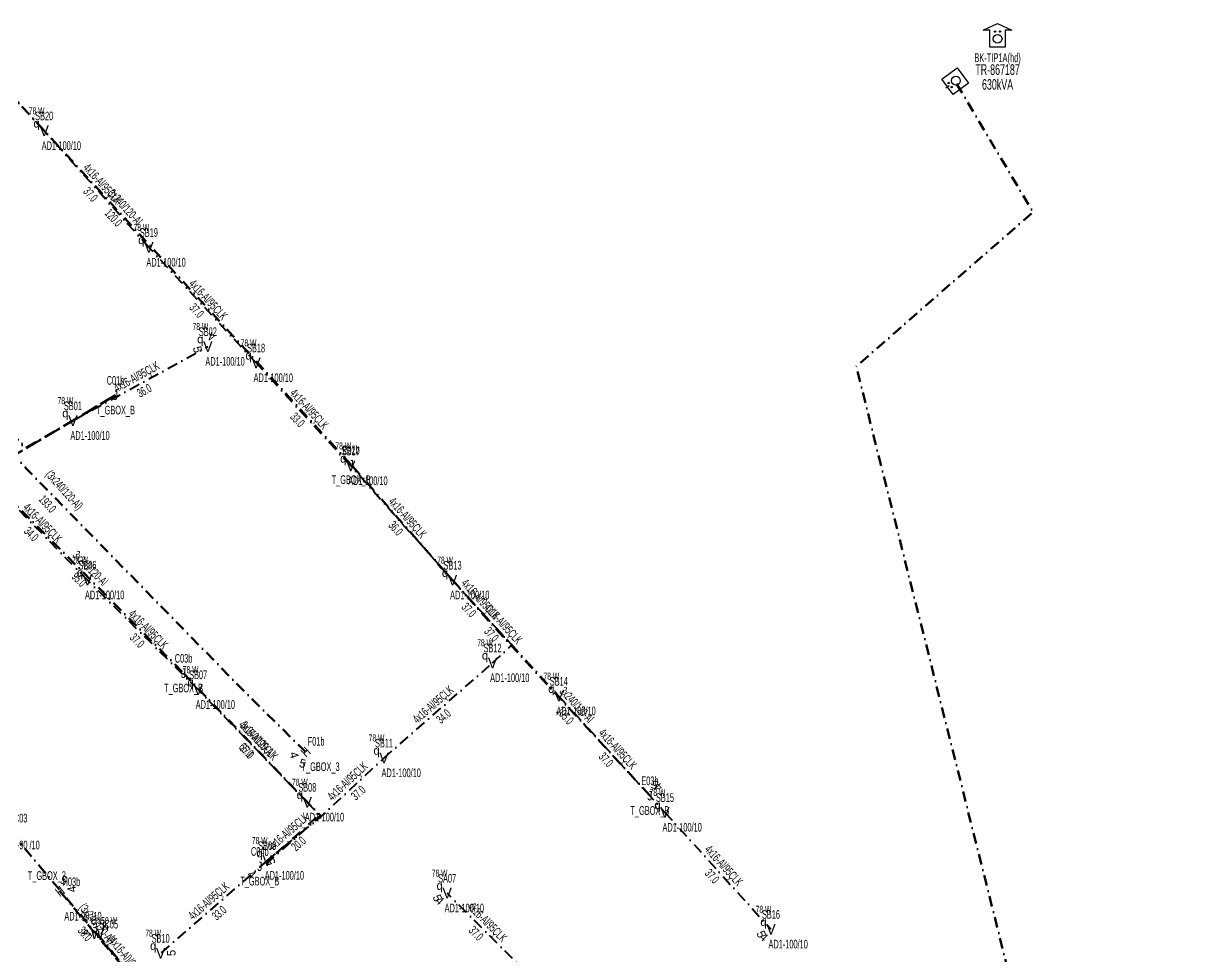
# Model space of a CAD drawing. Header units: millimetres. Extents: x 573825 to 575716, y 4090915 to 4092713.
# Drawn here: x 575007.4 to 575284.8, y 4092312.5 to 4092532.3 of the extents above; entities that cross this region are included whole.
import ezdxf
from ezdxf.enums import TextEntityAlignment as Align

# ---------------------------------------------------------------- set-up
doc = ezdxf.new("R2010")
doc.units = ezdxf.units.MM
doc.linetypes.add('DASHDOT', pattern=[5, 2.5, -1.25, 0, -1.25])
for name, color, linetype, lineweight in [('DIREK_AYD_MEVCUT', 190, 'Continuous', 25), ('DIREK_AYD_YENI', 152, 'Continuous', 25), ('DIREK_BOX_MEVCUT', 5, 'Continuous', 25), ('DIREK_BOX_YENI', 5, 'Continuous', 25), ('HAT_AYD_YERALTI_MEVCUT', 150, 'DASHDOT', 40), ('HAT_AYD_YERALTI_YENI', 4, 'DASHDOT', 40), ('HAT_BOX_YERALTI_MEVCUT', 192, 'DASHDOT', 50), ('HAT_BOX_YERALTI_YENI', 5, 'DASHDOT', 50), ('HAT_OG_YERALTI_MEVCUT', 48, 'DASHDOT', 70), ('TRAFO_MEVCUT', 5, 'Continuous', 30)]:
    doc.layers.add(name, color=color, linetype=linetype, lineweight=lineweight)
doc.layers.add('LAMBA_GUCU', color=4, linetype='Continuous')
doc.styles.add('Direk', font='B_CAD')
doc.styles.get("Standard").update_dxf_attribs({"font": 'Arial'})

# ---------------------------------------------------------------- blocks, each defined once
blk = doc.blocks.new('MEV_OZELBINA_KARE')
at = {"layer": 'TRAFO_MEVCUT', "linetype": 'Continuous'}
for p, q in [((-2.25, 2.25), (2.25, 2.25)), ((-2.25, -2.25), (-2.25, 2.25)), ((0, 1.8), (0, 2.7)), ((2.25, 2.25), (2.25, -2.25)), ((2.25, -2.25), (-2.25, -2.25))]:
    blk.add_line(p, q, dxfattribs=at)
for centre, radius in [((0, -0.215091), 1.049264), ((-0.592312, 1.488957), 0.15614), ((0.592312, 1.488957), 0.15614)]:
    blk.add_circle(centre, radius, dxfattribs=at)
blk = doc.blocks.new('MEV_BETKOSK_OZEL')
at = {"layer": 'TRAFO_MEVCUT', "linetype": 'Continuous'}
for p, q in [((-3.4, 2), (0, 3.6)), ((0, 3.6), (3.4, 2)), ((-1.8, 2), (-3.4, 2)), ((-1.8, -2), (-1.8, 2)), ((3.4, 2), (1.8, 2)), ((1.8, 2), (1.8, -2)), ((1.8, -2), (-1.8, -2))]:
    blk.add_line(p, q, dxfattribs=at)
for centre, radius in [((0, 0), 1.049264), ((-0.592312, 1.704048), 0.15614), ((0.592312, 1.704048), 0.15614)]:
    blk.add_circle(centre, radius, dxfattribs=at)

msp = doc.modelspace()

# ---------------------------------------------------------------- linework, layer by layer
at = {"layer": 'HAT_AYD_YERALTI_MEVCUT', "flags": 128}
msp.add_lwpolyline([(575024.791556, 4092317.856524), (575036.243997, 4092303.981453), (575044.723207, 4092293.740328), (575044.831801, 4092293.780468)], dxfattribs=at)
at = {"layer": 'HAT_AYD_YERALTI_YENI', "flags": 128}
for points in [[(575012.259406, 4092507.063751), (574989.338712, 4092531.894718)], [(575036.941906, 4092479.587693), (575012.259406, 4092507.063751)], [(575062.210785, 4092452.367771), (575036.941906, 4092479.587693)], [(575019.0326, 4092438.751834), (575050.846516, 4092456.217609)], [(575084.523871, 4092428.090961), (575062.210785, 4092452.367771)], [(575019.0326, 4092438.751834), (575007.785229, 4092432.278246), (574994.761826, 4092445.900425), (574981.168307, 4092437.24699), (574964.641127, 4092432.609552), (574933.376035, 4092437.251241), (574941.996315, 4092430.255552), (574938.220068, 4092421.013761), (574939.84466, 4092415.808438), (574946.24356, 4092408.779595), (574954.263, 4092415.57)], [(574989.154177, 4092417.011973), (574990.697309, 4092422.144003), (575010.874367, 4092433.944304), (575019.0326, 4092438.751834)], [(575108.522466, 4092401.161657), (575084.523871, 4092428.090961)], [(575022.465934, 4092401.182026), (574998.680983, 4092425.501023)], [(575117.949634, 4092381.664897), (575122.497807, 4092385.890443), (575104.979458, 4092404.923892), (575108.522466, 4092401.161657)], [(575048.558306, 4092375.353463), (575022.465934, 4092401.182026)], [(575108.522466, 4092401.161657), (575133.567394, 4092373.824283)], [(575092.363803, 4092359.255463), (575117.949634, 4092381.664897)], [(575074.281931, 4092348.820091), (575048.558306, 4092375.353463)], [(575133.567394, 4092373.824283), (575158.583544, 4092346.419746)], [(575064.831643, 4092335.070829), (575077.649847, 4092345.561287), (575092.363803, 4092359.255463)], [(575074.281931, 4092348.820091), (575077.141833, 4092345.851351), (575064.831643, 4092335.070829)], [(575158.583544, 4092346.419746), (575183.570062, 4092318.88187)], [(575064.831643, 4092335.070829), (575039.715572, 4092313.235376)], [(575132.736, 4092300.559), (575123.546682, 4092311.089407), (575107.241, 4092327.395)]]:
    msp.add_lwpolyline(points, dxfattribs=at)
at = {"layer": 'HAT_BOX_YERALTI_MEVCUT', "flags": 128}
for points in [[(575073.894093, 4092360.673856), (575059.308382, 4092375.059077), (575008.130882, 4092427.383088), (574998.57359, 4092437.963545), (574980.276792, 4092432.288149), (574964.351801, 4092428.222194), (574946.330937, 4092431.271527), (574941.756737, 4092419.666614), (574948.025085, 4092410.772337), (574951.75221, 4092413.821803), (574954.263, 4092415.57)], [(575015.988, 4092327.823), (575030.695184, 4092310.193829), (575038.514329, 4092301.071493), (575040.534274, 4092301.136653), (575041.272819, 4092301.348905)]]:
    msp.add_lwpolyline(points, dxfattribs=at)
at = {"layer": 'HAT_BOX_YERALTI_YENI', "flags": 128}
for points in [[(575084.610146, 4092428.351529), (575056.754873, 4092458.752886), (575003.241399, 4092516.936345)], [(574954.263, 4092415.57), (574946.20954, 4092408.72311), (574939.528823, 4092416.050348), (574937.720331, 4092421.434444), (574941.32375, 4092430.187432), (574932.438231, 4092437.116811), (574933.863893, 4092437.44836), (574964.764281, 4092432.707206), (574981.558791, 4092437.912059), (574994.277793, 4092446.704239), (575008.058264, 4092432.256883), (575029.073439, 4092444.743974)], [(575029.073439, 4092444.743974), (575008.247651, 4092432.351577), (574990.445221, 4092422.124649), (574984.685935, 4092402.882073)], [(575155.031698, 4092350.368892), (575117.809468, 4092390.639414), (575084.610146, 4092428.351529)], [(574984.685935, 4092402.882073), (574990.833103, 4092421.946706), (574998.503298, 4092426.018539), (575045.123396, 4092379.236411)], [(575045.123396, 4092379.236411), (575077.378087, 4092345.654217), (575064.479469, 4092334.211895), (575063.084665, 4092333.723877)]]:
    msp.add_lwpolyline(points, dxfattribs=at)
at = {"layer": 'HAT_OG_YERALTI_MEVCUT', "flags": 128}
for points in [[(575317.041, 4091747.275), (575317.638321, 4091756.36997), (575326.135929, 4091755.608991), (575324.867629, 4091760.048039), (575354.926331, 4091768.165157), (575265.439077, 4092205.819641), (575203.650875, 4092451.549977), (575245.344892, 4092487.86412), (575226.975996, 4092518.743199)], [(574954.263, 4092415.57), (574947.917365, 4092409.424115), (574970.012252, 4092383.158706), (575000.232612, 4092346.802758), (575029.419275, 4092312.041973), (575042.711365, 4092296.26856), (575070.024501, 4092263.994087), (575076.413385, 4092251.926197), (575081.642297, 4092232.865679), (575085.19311, 4092190.828791), (575085.281845, 4092180.890528), (575092.246351, 4092181.233882), (575092.931, 4092177.29)]]:
    msp.add_lwpolyline(points, dxfattribs=at)

# ---------------------------------------------------------------- block references
at = {"layer": 'TRAFO_MEVCUT'}
msp.add_blockref('MEV_BETKOSK_OZEL', (575236.975996, 4092528.743199), dxfattribs=at)
msp.add_blockref('MEV_BETKOSK_OZEL', (575236.975996, 4092528.743199), dxfattribs=at)
at = {"layer": 'TRAFO_MEVCUT', "rotation": 126.674373}
msp.add_blockref('MEV_OZELBINA_KARE', (575226.975996, 4092518.743199), dxfattribs=at)
msp.add_blockref('MEV_OZELBINA_KARE', (575226.975996, 4092518.743199), dxfattribs=at)

# ---------------------------------------------------------------- texts
at = {"layer": 'DIREK_AYD_MEVCUT', "width": 0.53}
for s, p in [('SC03', (575006.137638, 4092345.072384)), ('AD1-90 /10', (575006.837195, 4092338.74025)), ('AD1-90 /10', (575021.405353, 4092321.95904)), ('SC05', (575027.490837, 4092320.084502))]:
    msp.add_text(s, height=2.05, dxfattribs=at).set_placement(p, align=Align.MIDDLE_CENTER)
at = {"layer": 'DIREK_AYD_MEVCUT', "color": 32, "style": 'Direk'}
for s, rotation, p in [('5', 197.036159, (575024.059118, 4092320.246825)), ('4', 264.536158, (575022.302915, 4092318.094568))]:
    msp.add_text(s, height=2, rotation=rotation, dxfattribs=at).set_placement(p, align=Align.MIDDLE_CENTER)
at = {"layer": 'DIREK_AYD_MEVCUT', "style": 'Direk'}
msp.add_text('W', height=2.5, dxfattribs=at).set_placement((575024.791556, 4092317.856524), align=Align.MIDDLE_CENTER)
at = {"layer": 'DIREK_AYD_MEVCUT', "color": 40, "style": 'Direk'}
msp.add_text('h', height=2, dxfattribs=at).set_placement((575026.719614, 4092319.447937), align=Align.MIDDLE_CENTER)
at = {"layer": 'DIREK_AYD_YENI', "width": 0.53}
for s, p in [('SB20', (575012.259406, 4092510.563751)), ('AD1-100/10', (575016.309828, 4092503.563751)), ('SB19', (575036.941906, 4092483.087693)), ('AD1-100/10', (575040.992328, 4092476.087693)), ('SB02', (575050.846516, 4092459.717609)), ('SB18', (575062.210785, 4092455.867771)), ('AD1-100/10', (575054.896938, 4092452.717609)), ('AD1-100/10', (575066.261207, 4092448.867771)), ('SB01', (575019.0326, 4092442.251834)), ('AD1-100/10', (575023.083022, 4092435.251834)), ('SB17', (575084.523871, 4092431.590961)), ('AD1-100/10', (575088.574293, 4092424.590961)), ('SB06', (575022.465934, 4092404.682026)), ('SB13', (575108.522466, 4092404.661657)), ('AD1-100/10', (575026.516356, 4092397.682026)), ('AD1-100/10', (575112.572888, 4092397.661657)), ('SB12', (575117.949634, 4092385.164897)), ('SB07', (575048.558306, 4092378.853463)), ('AD1-100/10', (575122.000056, 4092378.164897)), ('SB14', (575133.567394, 4092377.324283)), ('AD1-100/10', (575052.608728, 4092371.853463)), ('AD1-100/10', (575137.617816, 4092370.324283)), ('SB11', (575092.363803, 4092362.755463)), ('AD1-100/10', (575096.414225, 4092355.755463)), ('SB08', (575074.281931, 4092352.320091)), ('SB15', (575158.583544, 4092349.919746)), ('AD1-100/10', (575078.332353, 4092345.320091)), ('AD1-100/10', (575162.633966, 4092342.919746)), ('SB09', (575064.831643, 4092338.570829)), ('AD1-100/10', (575068.882065, 4092331.570829)), ('SA07', (575107.241, 4092330.895)), ('AD1-100/10', (575111.291422, 4092323.895)), ('SB16', (575183.570062, 4092322.38187)), ('SB10', (575039.715572, 4092316.735376)), ('AD1-100/10', (575187.620483, 4092315.38187))]:
    msp.add_text(s, height=2.05, dxfattribs=at).set_placement(p, align=Align.MIDDLE_CENTER)
at = {"layer": 'DIREK_AYD_YENI', "color": 4, "style": 'Direk'}
for p in [(575010.49164, 4092508.831518), (575035.174139, 4092481.35546), (575049.078749, 4092457.985376), (575060.443018, 4092454.135538), (575017.264833, 4092440.519601), (575082.756104, 4092429.858728), (575020.698167, 4092402.949793), (575106.754699, 4092402.929424), (575116.181867, 4092383.432664), (575046.790539, 4092377.12123), (575131.799627, 4092375.59205), (575090.596036, 4092361.02323), (575072.514164, 4092350.587858), (575156.815777, 4092348.187513), (575063.063876, 4092336.838595), (575105.473233, 4092329.162767), (575181.802295, 4092320.649637), (575037.947806, 4092315.003143)]:
    msp.add_text('q', height=2, dxfattribs=at).set_placement(p, align=Align.MIDDLE_CENTER)
at = {"layer": 'DIREK_AYD_YENI', "style": 'Direk'}
for p in [(575012.259406, 4092507.063751), (575036.941906, 4092479.587693), (575050.846516, 4092456.217609), (575062.210785, 4092452.367771), (575019.0326, 4092438.751834), (575084.523871, 4092428.090961), (575022.465934, 4092401.182026), (575108.522466, 4092401.161657), (575117.949634, 4092381.664897), (575048.558306, 4092375.353463), (575133.567394, 4092373.824283), (575092.363803, 4092359.255463), (575074.281931, 4092348.820091), (575158.583544, 4092346.419746), (575064.831643, 4092335.070829), (575107.241, 4092327.395), (575183.570062, 4092318.88187), (575039.715572, 4092313.235376)]:
    msp.add_text('V', height=2.5, dxfattribs=at).set_placement(p, align=Align.MIDDLE_CENTER)
at = {"layer": 'DIREK_AYD_YENI', "color": 32, "style": 'Direk'}
for s, rotation, p in [('4', 519.58473, (575051.718571, 4092458.560582)), ('5', 284.377093, (575048.42481, 4092455.522362)), ('5', 294.584728, (575104.967632, 4092326.230092)), ('4', 315, (575105.473233, 4092325.627233)), ('5', 294.584728, (575181.296694, 4092317.716963)), ('4', 317.084728, (575181.867771, 4092317.050967)), ('5', 91.042364, (575042.215159, 4092313.286312))]:
    msp.add_text(s, height=2, rotation=rotation, dxfattribs=at).set_placement(p, align=Align.MIDDLE_CENTER)
at = {"layer": 'DIREK_BOX_MEVCUT', "width": 0.53}
for s, p in [('F01b', (575076.351781, 4092363.165797)), ('T_GBOX_3', (575077.41522, 4092357.20113)), ('T_GBOX_3', (575012.894318, 4092331.531327)), ('H03b', (575018.675559, 4092330.065103))]:
    msp.add_text(s, height=2.05, dxfattribs=at).set_placement(p, align=Align.MIDDLE_CENTER)
at = {"layer": 'DIREK_BOX_MEVCUT', "color": 32, "style": 'Direk'}
for s, rotation, p in [('4', 285.396504, (575071.194581, 4092359.930464)), ('5', 345.396504, (575073.188134, 4092357.964313)), ('5', 519.836645, (575016.953154, 4092330.451398)), ('4', 459.836645, (575018.746837, 4092328.301351))]:
    msp.add_text(s, height=2, rotation=rotation, dxfattribs=at).set_placement(p, align=Align.MIDDLE_CENTER)
at = {"layer": 'DIREK_BOX_MEVCUT', "style": 'Direk', "width": 0.8}
for rotation, p in [(43.128255, (575073.894093, 4092360.673856)), (37.874984, (575015.988, 4092327.823))]:
    msp.add_text('H', height=2.25, rotation=rotation, dxfattribs=at).set_placement(p, align=Align.MIDDLE_CENTER)
at = {"layer": 'DIREK_BOX_YENI', "width": 0.53}
for s, p in [('C01b', (575029.073439, 4092448.243974)), ('T_GBOX_B', (575029.073439, 4092441.243974)), ('E02b', (575084.610146, 4092431.851529)), ('T_GBOX_B', (575084.610146, 4092424.851529)), ('C03b', (575045.123396, 4092382.736411)), ('T_GBOX_B', (575045.123396, 4092375.736411)), ('E03b', (575155.031698, 4092353.868892)), ('T_GBOX_B', (575155.031698, 4092346.868892)), ('C04b', (575063.084665, 4092337.223877)), ('T_GBOX_B', (575063.084665, 4092330.223877))]:
    msp.add_text(s, height=2.05, dxfattribs=at).set_placement(p, align=Align.MIDDLE_CENTER)
at = {"layer": 'DIREK_BOX_YENI', "style": 'Direk', "width": 0.8}
for p in [(575029.073439, 4092444.743974), (575084.610146, 4092428.351529), (575045.123396, 4092379.236411), (575155.031698, 4092350.368892), (575063.084665, 4092333.723877)]:
    msp.add_text('J', height=2.25, dxfattribs=at).set_placement(p, align=Align.MIDDLE_CENTER)
at = {"layer": 'DIREK_BOX_YENI', "color": 32, "style": 'Direk'}
for s, rotation, p in [('5', 156.373675, (575156.153854, 4092352.934192)), ('4', 495.000001, (575157.011597, 4092352.348791)), ('5', 112.500002, (575065.671528, 4092334.795391)), ('4', 315.000001, (575061.104766, 4092331.743978))]:
    msp.add_text(s, height=2, rotation=rotation, dxfattribs=at).set_placement(p, align=Align.MIDDLE_CENTER)
at = {"layer": 'HAT_AYD_YERALTI_MEVCUT', "lineweight": 30, "width": 0.53}
msp.add_text('(4x16-Al)/95ÇLK', height=2.05, rotation=309.536157, dxfattribs=at).set_placement((575031.173316, 4092311.460069), align=Align.CENTER)
at = {"layer": 'HAT_AYD_YERALTI_YENI', "lineweight": 30, "width": 0.53}
for rotation, p in [(311.934227, (575025.232982, 4092493.893758)), (312.871257, (575050.199297, 4092466.556032)), (28.766696, (575034.5305, 4092448.22982)), (312.586462, (575073.993146, 4092440.804563)), (314.363934, (575011.181135, 4092413.935856)), (311.706475, (575097.157747, 4092415.191827)), (312.626404, (575114.36405, 4092395.9828)), (315.291116, (575036.110099, 4092388.871832)), (312.463592, (575119.721577, 4092390.212663)), (41.213604, (575104.596681, 4092371.0996)), (314.112246, (575062.030399, 4092362.678434)), (312.391299, (575146.703243, 4092360.695076)), (42.944111, (575084.427733, 4092353.030591)), (401.209918, (575070.426741, 4092341.100545)), (312.219059, (575171.706297, 4092333.22198)), (401.0031, (575051.715923, 4092324.794575)), (315, (575115.995093, 4092319.843077))]:
    msp.add_text('4x16-Al/95ÇLK', height=2.05, rotation=rotation, dxfattribs=at).set_placement(p, align=Align.CENTER)
for s, rotation, p in [('37.0', 311.934227, (575023.968331, 4092492.757687)), ('37.0', 312.871257, (575048.953394, 4092465.399432)), ('36.0', 28.766696, (575035.348616, 4092446.739623)), ('33.0', 312.586462, (575072.741509, 4092439.654169)), ('34.0', 314.363934, (575009.965783, 4092412.747193)), ('36.0', 311.706475, (575095.88859, 4092414.060792)), ('37.0', 312.626404, (575113.113215, 4092394.831535)), ('37.0', 315.291116, (575034.914141, 4092387.663658)), ('37.0', 312.463592, (575118.467476, 4092389.064956)), ('34.0', 41.213604, (575105.716756, 4092369.820761)), ('37.0', 314.112246, (575060.809837, 4092361.495121)), ('37.0', 312.391299, (575145.447695, 4092359.548952)), ('37.0', 42.944111, (575085.585917, 4092351.786159)), ('20.0', 401.209918, (575071.546735, 4092339.821634)), ('37.0', 312.219059, (575170.447309, 4092332.079636)), ('33.0', 401.0031, (575052.831293, 4092323.511629)), ('37.0', 315, (575114.793011, 4092318.640995))]:
    msp.add_text(s, height=2.05, rotation=rotation, dxfattribs=at).set_placement(p, align=Align.TOP_CENTER)
at = {"layer": 'HAT_BOX_YERALTI_MEVCUT', "lineweight": 30, "width": 0.53}
for rotation, p in [(312.091397, (575016.274677, 4092421.705289)), (309.837878, (575023.994112, 4092319.552747))]:
    msp.add_text('(3x240/120-Al)', height=2.05, rotation=rotation, dxfattribs=at).set_placement(p, align=Align.CENTER)
for s, rotation, p in [('193.0', 312.091397, (575013.81814, 4092419.820976)), ('38.0', 309.837878, (575022.68875, 4092318.463697))]:
    msp.add_text(s, height=2.05, rotation=rotation, dxfattribs=at).set_placement(p, align=Align.TOP_CENTER)
at = {"layer": 'HAT_BOX_YERALTI_YENI', "lineweight": 30, "width": 0.53}
for rotation, p in [(312.605891, (575030.62376, 4092488.420024)), (314.900606, (575022.41543, 4092403.227472)), (312.747348, (575137.044784, 4092371.081105)), (313.844872, (575061.863777, 4092363.034116))]:
    msp.add_text('3x240/120-Al', height=2.05, rotation=rotation, dxfattribs=at).set_placement(p, align=Align.CENTER)
for s, rotation, p in [('120.0', 312.605891, (575029.372513, 4092487.269206)), ('95.0', 314.900606, (575021.211265, 4092402.027478)), ('105.0', 312.747348, (575135.796382, 4092369.927201)), ('65.0', 313.844872, (575060.637707, 4092361.856512))]:
    msp.add_text(s, height=2.05, rotation=rotation, dxfattribs=at).set_placement(p, align=Align.TOP_CENTER)
at = {"layer": 'LAMBA_GUCU', "width": 0.55}
for s, p in [('78 W', (575010.490982, 4092511.773623)), ('78 W', (575035.173481, 4092484.297566)), ('78 W', (575049.078091, 4092460.927481)), ('78 W', (575060.44236, 4092457.077643)), ('78 W', (575017.264175, 4092443.461706)), ('78 W', (575082.755446, 4092432.800834)), ('78 W', (575020.697509, 4092405.891898)), ('78 W', (575106.754041, 4092405.871529)), ('78 W', (575116.181209, 4092386.37477)), ('78 W', (575046.789881, 4092380.063335)), ('78 W', (575131.798969, 4092378.534155)), ('78 W', (575090.595378, 4092363.965335)), ('78 W', (575072.513506, 4092353.529964)), ('78 W', (575156.815119, 4092351.129618)), ('78 W', (575063.063218, 4092339.780701)), ('78 W', (575105.472575, 4092332.104872)), ('78 W', (575181.801637, 4092323.591743)), ('150 W', (575027.13014, 4092320.915042)), ('78 W', (575037.947148, 4092317.945248))]:
    msp.add_text(s, height=1.65, dxfattribs=at).set_placement(p, align=Align.MIDDLE_CENTER)
at = {"layer": 'TRAFO_MEVCUT', "width": 0.6}
for s, height, p in [('BK-TIP1A(hd)', 2.1, (575236.975996, 4092523.243199)), ('BK-TIP1A(hd)', 2.1, (575236.975996, 4092523.243199)), ('TR-867187', 2.5, (575236.975996, 4092520.243199)), ('TR-867187', 2.5, (575236.975996, 4092520.243199)), ('630kVA', 2.5, (575236.975996, 4092516.743199)), ('630kVA', 2.5, (575236.975996, 4092516.743199))]:
    msp.add_text(s, height=height, dxfattribs=at).set_placement(p, align=Align.CENTER)

doc.saveas('drawing.dxf')
